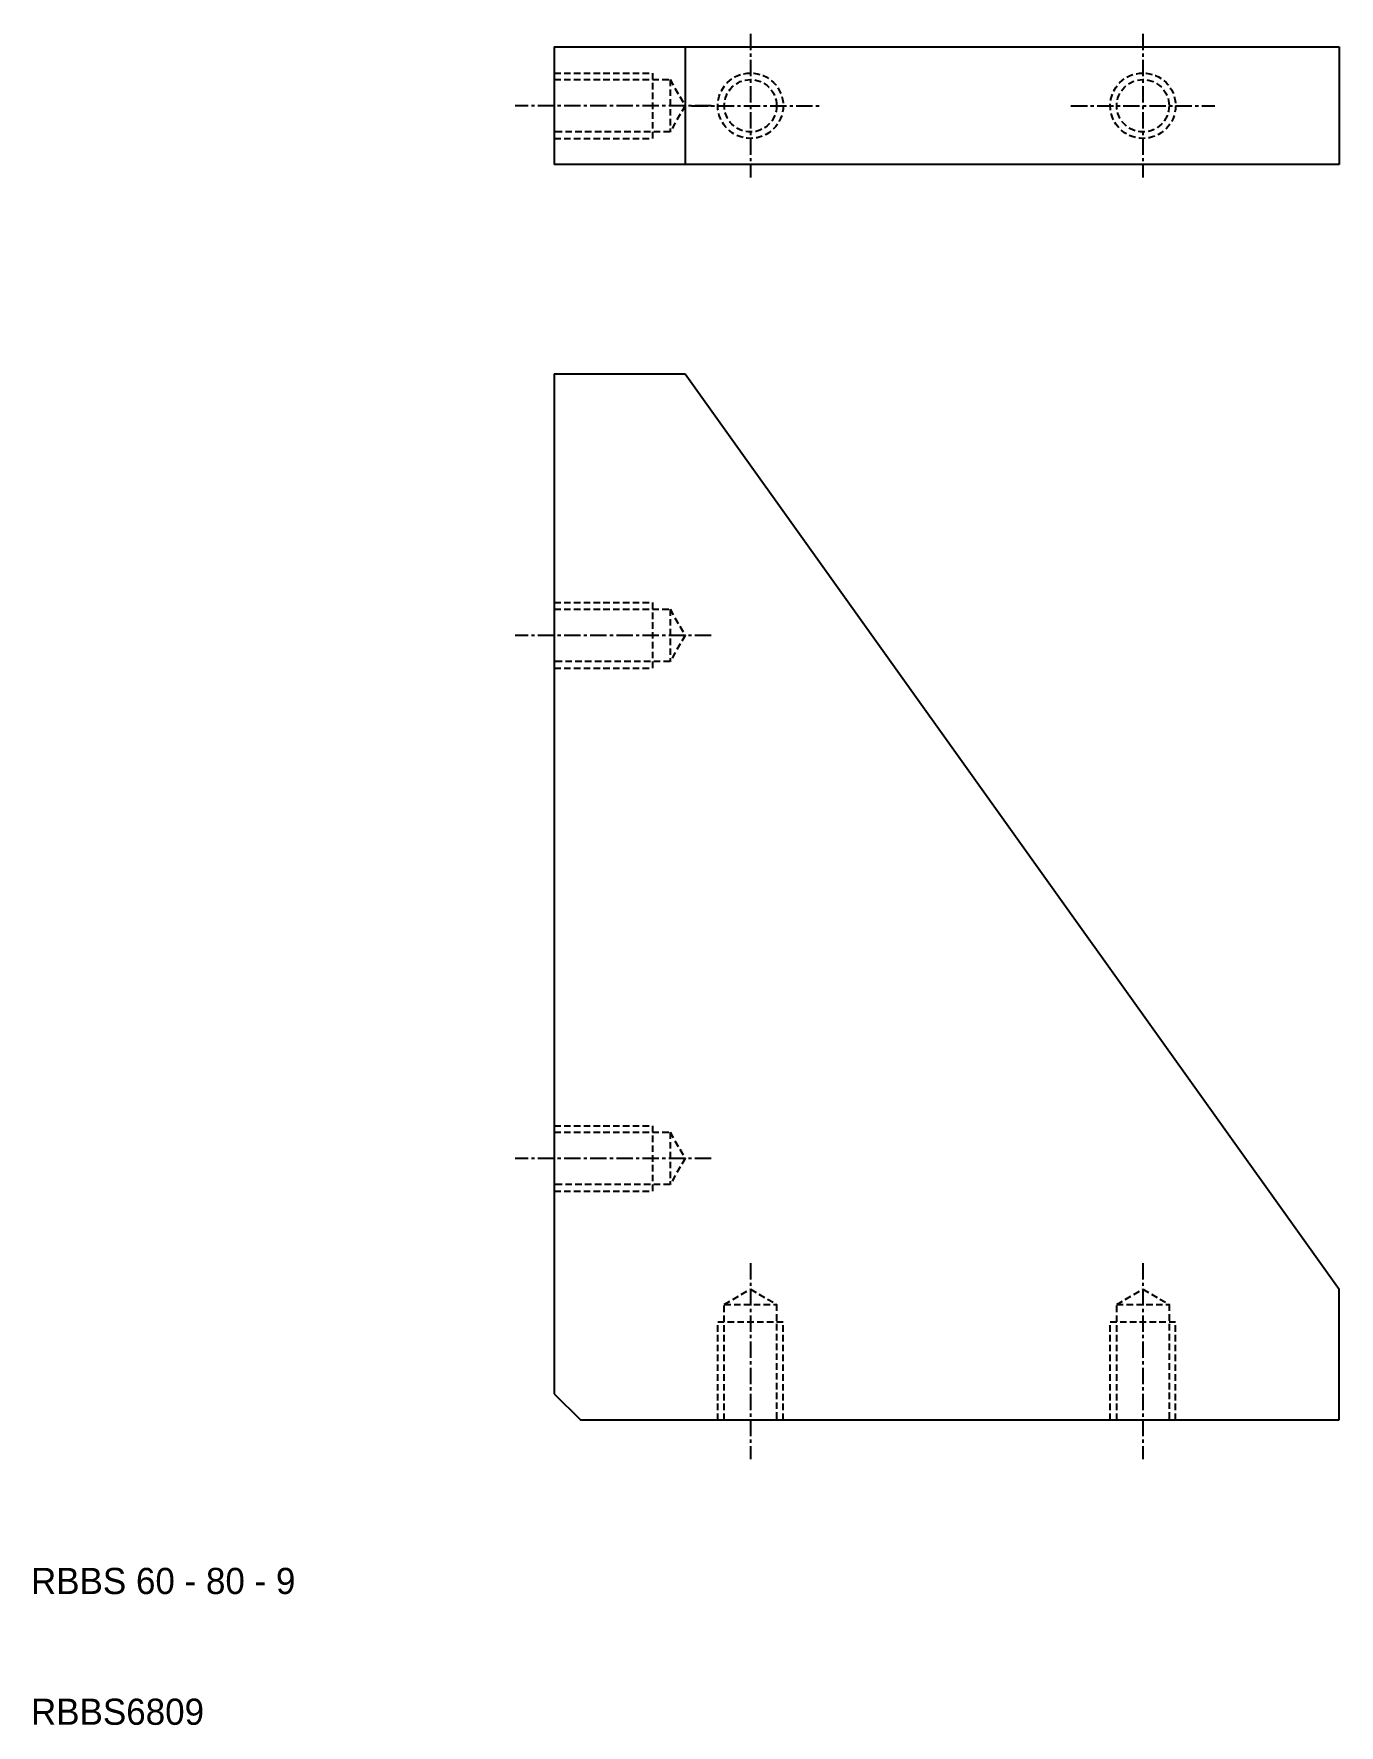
# Model space of a CAD drawing. Extents: x 11 to 111, y 11 to 140.
import ezdxf

# ---------------------------------------------------------------- set-up
doc = ezdxf.new("R2010")
doc.units = 0
doc.linetypes.add('CENTER', pattern=[2, 1.25, -0.25, 0.25, -0.25])
doc.linetypes.add('DASHED', pattern=[0.75, 0.5, -0.25])
doc.layers.get('0').update_dxf_attribs({"linetype": 'CONTINUOUS'})
doc.layers.add('CENTER', color=1, linetype='CENTER')

msp = doc.modelspace()

# ---------------------------------------------------------------- linework, layer by layer
at = {"color": 7, "linetype": 'CONTINUOUS'}
for p, q in [((51, 139.31), (111, 139.31)), ((51, 139.31), (51, 130.31)), ((61, 139.31), (61, 130.31)), ((111, 139.31), (111, 130.31)), ((111, 130.31), (51, 130.31)), ((51, 114.31), (51, 36.31)), ((51, 114.31), (61, 114.31)), ((61, 114.31), (111, 44.31)), ((111, 34.31), (111, 44.31)), ((51, 36.31), (53, 34.31)), ((53, 34.31), (111, 34.31))]:
    msp.add_line(p, q, dxfattribs=at)
at = {"color": 3, "linetype": 'DASHED'}
for p, q in [((51, 137.31), (58.5, 137.31)), ((58.5, 137.31), (58.5, 132.31)), ((51, 136.81), (59.85, 136.81)), ((59.85, 136.81), (59.85, 132.81)), ((59.85, 136.81), (61, 134.81)), ((61, 134.81), (59.85, 132.81)), ((59.85, 132.81), (51, 132.81)), ((51, 132.31), (58.5, 132.31)), ((51, 96.81), (58.5, 96.81)), ((51, 96.31), (59.85, 96.31)), ((58.5, 96.81), (58.5, 91.81)), ((59.85, 96.31), (59.85, 92.31)), ((59.85, 96.31), (61, 94.31)), ((61, 94.31), (59.85, 92.31)), ((59.85, 92.31), (51, 92.31)), ((51, 91.81), (58.5, 91.81)), ((51, 56.81), (58.5, 56.81)), ((51, 56.31), (59.85, 56.31)), ((58.5, 56.81), (58.5, 51.81)), ((59.85, 56.31), (59.85, 52.31)), ((59.85, 56.31), (61, 54.31)), ((61, 54.31), (59.85, 52.31)), ((59.85, 52.31), (51, 52.31)), ((51, 51.81), (58.5, 51.81)), ((64, 43.15), (66, 44.31)), ((66, 44.31), (68, 43.15)), ((94, 43.15), (96, 44.31)), ((96, 44.31), (98, 43.15)), ((64, 34.31), (64, 43.15)), ((64, 43.15), (68, 43.15)), ((68, 43.15), (68, 34.31)), ((94, 34.31), (94, 43.15)), ((94, 43.15), (98, 43.15)), ((98, 43.15), (98, 34.31)), ((63.5, 34.31), (63.5, 41.81)), ((63.5, 41.81), (68.5, 41.81)), ((68.5, 34.31), (68.5, 41.81)), ((93.5, 34.31), (93.5, 41.81)), ((93.5, 41.81), (98.5, 41.81)), ((98.5, 34.31), (98.5, 41.81))]:
    msp.add_line(p, q, dxfattribs=at)
for centre, radius in [((66, 134.81), 2.5), ((96, 134.81), 2.5), ((66, 134.81), 2), ((96, 134.81), 2)]:
    msp.add_circle(centre, radius, dxfattribs=at)
at = {"layer": 'CENTER', "color": 1, "linetype": 'CENTER'}
for p, q in [((66, 140.31), (66, 129.31)), ((96, 140.31), (96, 129.31)), ((63, 134.81), (48, 134.81)), ((61.5, 134.81), (71.5, 134.81)), ((90.5, 134.81), (101.5, 134.81)), ((63, 94.31), (48, 94.31)), ((63, 54.31), (48, 54.31)), ((66, 46.31), (66, 31.31)), ((96, 46.31), (96, 31.31))]:
    msp.add_line(p, q, dxfattribs=at)

# ---------------------------------------------------------------- texts
at = {"color": 7, "linetype": 'CONTINUOUS'}
for s, p in [('RBBS 60 - 80 - 9', (11, 21)), ('RBBS6809', (11, 11))]:
    msp.add_text(s, height=2, dxfattribs=at).set_placement(p)

doc.saveas('drawing.dxf')
